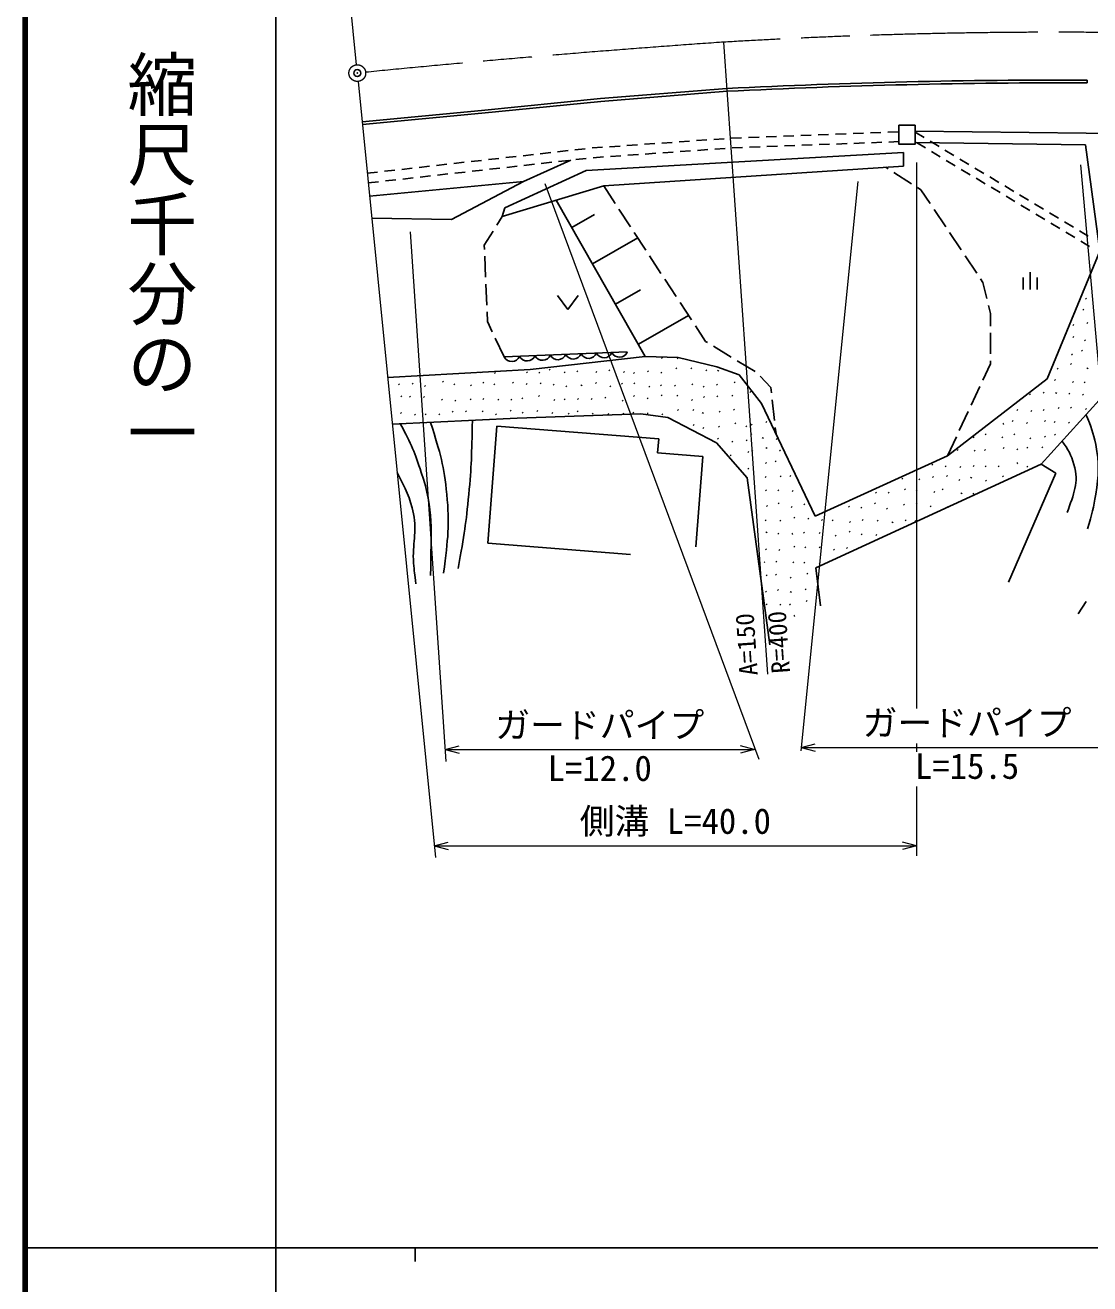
# Model space of a CAD drawing. Units: millimetres, scale not verified. Extents: x 40000 to 680000, y 20000 to 380000.
# Drawn here: x 40000 to 116423, y 202409 to 292752 of the extents above; entities that cross this region are included whole.
import ezdxf
from ezdxf.enums import TextEntityAlignment as Align

# ---------------------------------------------------------------- set-up
doc = ezdxf.new("R2010")
doc.units = ezdxf.units.MM
doc.header["$LTSCALE"] = 1000
doc.header["$PDMODE"] = 32
doc.header["$PDSIZE"] = 500
doc.linetypes.add('CHAIN', pattern=[18.5, 12, -1.5, 3.5, -1.5])
for name, color, linetype, lineweight in [('M-BGD', 7, 'Continuous', 25), ('M-BMK', 2, 'CHAIN', 13), ('M-STR-HTXT', 7, 'Continuous', 13), ('M-TTL', 2, 'Continuous', 140), ('M-TTL-BAND', 7, 'Continuous', 25)]:
    doc.layers.add(name, color=color, linetype=linetype, lineweight=lineweight)
doc.layers.add('M-OTRS', color=6, linetype='Continuous')
doc.styles.add('@ＭＳ ゴシック', font='')
doc.styles.add('ＭＳ ゴシック', font='')
doc.styles.get('@ＭＳ ゴシック').set_extended_font_data('@MS Gothic')
doc.styles.get('ＭＳ ゴシック').set_extended_font_data('MS Gothic')

msp = doc.modelspace()

# ---------------------------------------------------------------- linework, layer by layer
at = {"layer": 'M-BGD'}
for p, q in [((90365, 288203), (81299, 287477)), ((116230, 288611), (116230, 288811)), ((81299, 287477), (72752, 286637)), ((72752, 286637), (64189, 285821)), ((89434, 284550), (90182, 284603)), ((90681, 284636), (91430, 284664)), ((91930, 284683), (92679, 284712)), ((93179, 284731), (93928, 284759)), ((94428, 284778), (95177, 284806)), ((95677, 284825), (96426, 284854)), ((96926, 284873), (97676, 284901)), ((98175, 284920), (98925, 284949)), ((99424, 284968), (100174, 284996)), ((100673, 285015), (101423, 285044)), ((101922, 285063), (102672, 285091)), ((103883, 285138), (116161, 285004)), ((103883, 285071), (104526, 284685)), ((116161, 285004), (131470, 284647)), ((78220, 283661), (78966, 283745)), ((79463, 283801), (80208, 283885)), ((80705, 283938), (81453, 283990)), ((81952, 284025), (82700, 284078)), ((83199, 284113), (83947, 284165)), ((84446, 284200), (85194, 284253)), ((85693, 284288), (86441, 284340)), ((86940, 284375), (87688, 284428)), ((87009, 283678), (87757, 283731)), ((88187, 284463), (88935, 284515)), ((88256, 283766), (89004, 283818)), ((89503, 283853), (90251, 283906)), ((90750, 283938), (91499, 283966)), ((91999, 283985), (92749, 284014)), ((93248, 284033), (93998, 284061)), ((94497, 284080), (95247, 284109)), ((95746, 284128), (96496, 284156)), ((96995, 284175), (97745, 284204)), ((98245, 284222), (98994, 284251)), ((99494, 284270), (100243, 284298)), ((100743, 284317), (101492, 284346)), ((101992, 284365), (102722, 284393)), ((116116, 284156), (103883, 284334)), ((103977, 284333), (104620, 283947)), ((104954, 284427), (105597, 284041)), ((105048, 283690), (105691, 283304)), ((106026, 283784), (106669, 283398)), ((117143, 276524), (116116, 284156)), ((70767, 282823), (71513, 282907)), ((72010, 282963), (72755, 283046)), ((73252, 283102), (73997, 283186)), ((74494, 283242), (75239, 283326)), ((75736, 283382), (76481, 283466)), ((75768, 281522), (79162, 283063)), ((76978, 283521), (77724, 283605)), ((77048, 282825), (77793, 282909)), ((78290, 282965), (79035, 283048)), ((79532, 283104), (80277, 283188)), ((103039, 283620), (80276, 282326)), ((80774, 283241), (81522, 283293)), ((82021, 283328), (82769, 283381)), ((83268, 283416), (84016, 283468)), ((84515, 283503), (85263, 283556)), ((85762, 283591), (86510, 283643)), ((103039, 282638), (103039, 283620)), ((106120, 283046), (106763, 282660)), ((107098, 283141), (107741, 282755)), ((116260, 283082), (116273, 283095)), ((64557, 282124), (65302, 282208)), ((65799, 282264), (66544, 282348)), ((67041, 282404), (67786, 282488)), ((68283, 282543), (69028, 282627)), ((68352, 281847), (69098, 281931)), ((69525, 282683), (70271, 282767)), ((69595, 281987), (70340, 282070)), ((70837, 282126), (71582, 282210)), ((72079, 282266), (72824, 282350)), ((73321, 282406), (74066, 282490)), ((80276, 282326), (74429, 279648)), ((74563, 282545), (75309, 282629)), ((75805, 282685), (76551, 282769)), ((81526, 281210), (103039, 282638)), ((101938, 282449), (101774, 282554)), ((103621, 281370), (102358, 282179)), ((107192, 282403), (107835, 282017)), ((108170, 282498), (108813, 282112)), ((64626, 281428), (65371, 281511)), ((64721, 280471), (75768, 281522)), ((65868, 281567), (66613, 281651)), ((67110, 281707), (67856, 281791)), ((70591, 278800), (75768, 281522)), ((74251, 279023), (81526, 281210)), ((81526, 281210), (82349, 279956)), ((104288, 280942), (104042, 281100)), ((108264, 281760), (108907, 281374)), ((109241, 281854), (109885, 281468)), ((109335, 281117), (109979, 280731)), ((110313, 281211), (110956, 280825)), ((84516, 268981), (78107, 280182)), ((104961, 279940), (104288, 280942)), ((110407, 280473), (111050, 280087)), ((111385, 280568), (112028, 280182)), ((74429, 279648), (74251, 279023)), ((82623, 279538), (83446, 278284)), ((106076, 278279), (105240, 279524)), ((111479, 279830), (112122, 279444)), ((112457, 279925), (113100, 279539)), ((112551, 279187), (113194, 278801)), ((113529, 279281), (114172, 278895)), ((64877, 278903), (70591, 278800)), ((73858, 278400), (74251, 279023)), ((79229, 278221), (80856, 279152)), ((113623, 278544), (114266, 278158)), ((114600, 278638), (115243, 278252)), ((72956, 276970), (73591, 277977)), ((80719, 275618), (83973, 277480)), ((83720, 277865), (84543, 276611)), ((107190, 276618), (106354, 277864)), ((114694, 277900), (115337, 277514)), ((115672, 277995), (116315, 277609)), ((72969, 276661), (72956, 276970)), ((113349, 267374), (117143, 276524)), ((115766, 277257), (116409, 276871)), ((73050, 274663), (72989, 276161)), ((84817, 276193), (85640, 274939)), ((108305, 274958), (107469, 276203)), ((112923, 261243), (126208, 275933)), ((111632, 273771), (111632, 274646)), ((112132, 273771), (112132, 275021)), ((112632, 273771), (112632, 274646)), ((73131, 272664), (73070, 274163)), ((82369, 272733), (84172, 273765)), ((85914, 274521), (86737, 273267)), ((108752, 274292), (108584, 274542)), ((109031, 273127), (108752, 274292)), ((78203, 273353), (78953, 272353)), ((78953, 272353), (79703, 273353)), ((87011, 272849), (87834, 271594)), ((116117, 273093), (116188, 273164)), ((73180, 271480), (73152, 272165)), ((109287, 272060), (109148, 272640)), ((109287, 271157), (109287, 272060)), ((115932, 272304), (116003, 272374)), ((73528, 270744), (73180, 271480)), ((84020, 269849), (87625, 271912)), ((88108, 271176), (88846, 270052)), ((115202, 271188), (115273, 271259)), ((116205, 271334), (116275, 271404)), ((74385, 268936), (73742, 270292)), ((109287, 269157), (109287, 270657)), ((115199, 270329), (115270, 270400)), ((116032, 270102), (116102, 270173)), ((74385, 268936), (83222, 269293)), ((88846, 270052), (88978, 269971)), ((89405, 269711), (90686, 268930)), ((115837, 269351), (115908, 269422)), ((76259, 268043), (84516, 268981)), ((84516, 268981), (86882, 268891)), ((85688, 268824), (85759, 268895)), ((86794, 268795), (86864, 268865)), ((86882, 268891), (89649, 268222)), ((91113, 268670), (92393, 267889)), ((108743, 267278), (109287, 268445)), ((109287, 268445), (109287, 268657)), ((115047, 268388), (115118, 268458)), ((115107, 269078), (115178, 269149)), ((66017, 267452), (76259, 268043)), ((72650, 267805), (72682, 267837)), ((73690, 267749), (73761, 267820)), ((74698, 267938), (74714, 267954)), ((75982, 267792), (76053, 267862)), ((76862, 267777), (76933, 267848)), ((77611, 267995), (77682, 268066)), ((78696, 267793), (78767, 267864)), ((79595, 267874), (79666, 267944)), ((80969, 267826), (81040, 267897)), ((81890, 267931), (81961, 268002)), ((82941, 267828), (83012, 267899)), ((83675, 267755), (83746, 267826)), ((84671, 267880), (84741, 267951)), ((85621, 267764), (85692, 267835)), ((86701, 268090), (86772, 268161)), ((87775, 268095), (87846, 268166)), ((88859, 267942), (88930, 268013)), ((89649, 268222), (91256, 267642)), ((89709, 267922), (89780, 267992)), ((91256, 267642), (92862, 265589)), ((92761, 267554), (93532, 266749)), ((114082, 268069), (114152, 268140)), ((116221, 268095), (116291, 268166)), ((66810, 266933), (66881, 267004)), ((67786, 266995), (67857, 267066)), ((68663, 266828), (68733, 266898)), ((69960, 267126), (70030, 267197)), ((70782, 266942), (70853, 267012)), ((71961, 266873), (72032, 266944)), ((72861, 267065), (72932, 267135)), ((73650, 266932), (73721, 267002)), ((74985, 267057), (75055, 267128)), ((75971, 266970), (76041, 267041)), ((76963, 267015), (77033, 267086)), ((77911, 266905), (77982, 266976)), ((78799, 266801), (78870, 266872)), ((79899, 266861), (79970, 266931)), ((80950, 267026), (81020, 267097)), ((81977, 266798), (82048, 266869)), ((82796, 266979), (82867, 267049)), ((83686, 267009), (83756, 267080)), ((84777, 266776), (84848, 266846)), ((85602, 266855), (85673, 266926)), ((86616, 266837), (86687, 266908)), ((87865, 266940), (87936, 267010)), ((88677, 266759), (88748, 266830)), ((89626, 266909), (89697, 266980)), ((90896, 267080), (90967, 267151)), ((93532, 266749), (93574, 266366)), ((106208, 261840), (113349, 267374)), ((107898, 265465), (108532, 266824)), ((113889, 267241), (113960, 267312)), ((115170, 267115), (115240, 267186)), ((116007, 267070), (116078, 267141)), ((66962, 266065), (67033, 266136)), ((67596, 266055), (67667, 266126)), ((68604, 266021), (68675, 266092)), ((69882, 265846), (69953, 265917)), ((70853, 265774), (70923, 265845)), ((71941, 265862), (72011, 265932)), ((72861, 265894), (72932, 265964)), ((73939, 265826), (74010, 265897)), ((74865, 265832), (74936, 265903)), ((75657, 265932), (75728, 266002)), ((76841, 266094), (76912, 266165)), ((77946, 265804), (78016, 265875)), ((78684, 265864), (78755, 265935)), ((79650, 265894), (79720, 265965)), ((80626, 265884), (80697, 265954)), ((81621, 265986), (81692, 266057)), ((82854, 265766), (82925, 265836)), ((83663, 266110), (83734, 266180)), ((84646, 265926), (84716, 265997)), ((85647, 266145), (85718, 266215)), ((86771, 266130), (86842, 266201)), ((87835, 265803), (87906, 265874)), ((88696, 266037), (88767, 266107)), ((89646, 266080), (89717, 266151)), ((90724, 266121), (90794, 266192)), ((91904, 265854), (91920, 265869)), ((92020, 266378), (92091, 266448)), ((93628, 265869), (93792, 264378)), ((112091, 266224), (112162, 266295)), ((113072, 266339), (113142, 266410)), ((113971, 266308), (114042, 266379)), ((114909, 266272), (114980, 266342)), ((115898, 266186), (115969, 266257)), ((66953, 264883), (67024, 264953)), ((67940, 264751), (68010, 264822)), ((68713, 264780), (68784, 264850)), ((69703, 264790), (69774, 264861)), ((70647, 264968), (70717, 265038)), ((71617, 265010), (71688, 265080)), ((72815, 264998), (72886, 265069)), ((73765, 264775), (73835, 264846)), ((74806, 265041), (74876, 265111)), ((75307, 264546), (84189, 264849)), ((75673, 264898), (75744, 264969)), ((76736, 265033), (76807, 265103)), ((77813, 264885), (77884, 264956)), ((78986, 264825), (79057, 264896)), ((79627, 265010), (79698, 265081)), ((80701, 264827), (80772, 264897)), ((81816, 264798), (81887, 264868)), ((82902, 264823), (82972, 264894)), ((83630, 264902), (83701, 264973)), ((84189, 264849), (86125, 264584)), ((84638, 264863), (84709, 264934)), ((85696, 264774), (85767, 264845)), ((86827, 265101), (86898, 265172)), ((87925, 265096), (87996, 265167)), ((88608, 264877), (88679, 264947)), ((89824, 264982), (89895, 265052)), ((90855, 265127), (90925, 265198)), ((91964, 265229), (91985, 265250)), ((91970, 264922), (91985, 264936)), ((92862, 265589), (96701, 257510)), ((107053, 263652), (107686, 265012)), ((111190, 265090), (111260, 265160)), ((112191, 265029), (112262, 265099)), ((113081, 265096), (113152, 265167)), ((114147, 265228), (114217, 265299)), ((115032, 265271), (115103, 265342)), ((116120, 265176), (116190, 265246)), ((66350, 264102), (75307, 264546)), ((73865, 263976), (73206, 255572)), ((73865, 263976), (85480, 263065)), ((86125, 264584), (89617, 262762)), ((87954, 264010), (88025, 264081)), ((88650, 263798), (88721, 263869)), ((89771, 263905), (89842, 263976)), ((90931, 264145), (91002, 264216)), ((91729, 263915), (91799, 263986)), ((92107, 264048), (92178, 264119)), ((93159, 264239), (93229, 264309)), ((93847, 263881), (93898, 263408)), ((110170, 264101), (110240, 264172)), ((110844, 264294), (110914, 264365)), ((111868, 264163), (111939, 264234)), ((113174, 264298), (113245, 264369)), ((113871, 264242), (113942, 264313)), ((114886, 264182), (114957, 264253)), ((85480, 263065), (85401, 262059)), ((89694, 263034), (89765, 263105)), ((91749, 262928), (91820, 262999)), ((92094, 263356), (92155, 263417)), ((92916, 263078), (92986, 263149)), ((93908, 263018), (93979, 263089)), ((106208, 261840), (106841, 263199)), ((108051, 263121), (108121, 263192)), ((108903, 263347), (108974, 263418)), ((110112, 263135), (110183, 263206)), ((110960, 263358), (111031, 263429)), ((112111, 263072), (112182, 263143)), ((113180, 263170), (113251, 263241)), ((113891, 263329), (113961, 263400)), ((85401, 262059), (88644, 261804)), ((89617, 262762), (91819, 260257)), ((90736, 262814), (90806, 262884)), ((91883, 262070), (91954, 262141)), ((92176, 262180), (92224, 262227)), ((93179, 262377), (93249, 262448)), ((94145, 262187), (94216, 262257)), ((106900, 262220), (106971, 262290)), ((108111, 262186), (108181, 262257)), ((108871, 262224), (108942, 262295)), ((110204, 262369), (110275, 262440)), ((111179, 262278), (111250, 262349)), ((111910, 262395), (111981, 262466)), ((112973, 262403), (113043, 262474)), ((88644, 261804), (88135, 255308)), ((90613, 261847), (90683, 261917)), ((93132, 261294), (93203, 261365)), ((93828, 261404), (93899, 261474)), ((96701, 257510), (106208, 261840)), ((96753, 253804), (112923, 261243)), ((105086, 261162), (105157, 261233)), ((106034, 261055), (106104, 261126)), ((108053, 261081), (108124, 261152)), ((108913, 261042), (108983, 261113)), ((109835, 261049), (109906, 261120)), ((111195, 261278), (111266, 261348)), ((111908, 261022), (111978, 261093)), ((112923, 261243), (113974, 260590)), ((91819, 260257), (93445, 248276)), ((91870, 260888), (91941, 260959)), ((93130, 260279), (93200, 260350)), ((94205, 260339), (94276, 260410)), ((94884, 260351), (94955, 260422)), ((102930, 260157), (103001, 260228)), ((104155, 260120), (104225, 260191)), ((105133, 260275), (105204, 260346)), ((106129, 260355), (106200, 260425)), ((107099, 261012), (107169, 261082)), ((107870, 260246), (107940, 260317)), ((110158, 260331), (110228, 260402)), ((113974, 260590), (110582, 252779)), ((93145, 259325), (93216, 259396)), ((94037, 259323), (94108, 259393)), ((95064, 259273), (95135, 259343)), ((103116, 259390), (103187, 259461)), ((103966, 259297), (104037, 259367)), ((105830, 259407), (105901, 259477)), ((107016, 260066), (107087, 260137)), ((108925, 260026), (108996, 260096)), ((94048, 258394), (94119, 258464)), ((95889, 258326), (95960, 258397)), ((100977, 258397), (101047, 258468)), ((101050, 259167), (101121, 259237)), ((101943, 259172), (102014, 259243)), ((103969, 258398), (104040, 258468)), ((105215, 259205), (105286, 259275)), ((107176, 259123), (107246, 259194)), ((108026, 259094), (108097, 259164)), ((93222, 258214), (93293, 258285)), ((94977, 258131), (95047, 258202)), ((99092, 258149), (99162, 258220)), ((99996, 258076), (100067, 258147)), ((101833, 258017), (101904, 258088)), ((103038, 258288), (103109, 258359)), ((104963, 258171), (105034, 258242)), ((106198, 258149), (106241, 258193)), ((93122, 257172), (93193, 257243)), ((94176, 257153), (94246, 257223)), ((95179, 257369), (95250, 257440)), ((96174, 257291), (96244, 257362)), ((97162, 257204), (97233, 257275)), ((97920, 257171), (97991, 257242)), ((99164, 257054), (99235, 257124)), ((100090, 257199), (100161, 257270)), ((101152, 257156), (101223, 257227)), ((102223, 257037), (102293, 257108)), ((103163, 257167), (103233, 257238)), ((103867, 257122), (103938, 257193)), ((93179, 256314), (93249, 256385)), ((94021, 256210), (94091, 256280)), ((95036, 256207), (95106, 256277)), ((95876, 256288), (95947, 256358)), ((96986, 256272), (97057, 256342)), ((98153, 256069), (98224, 256139)), ((99149, 256351), (99220, 256421)), ((99999, 256180), (100070, 256251)), ((101056, 256121), (101127, 256191)), ((73206, 255572), (83463, 254767)), ((93142, 255098), (93213, 255168)), ((94097, 255035), (94168, 255105)), ((95167, 255294), (95238, 255364)), ((95962, 255228), (96033, 255299)), ((96987, 255245), (97058, 255315)), ((98015, 255059), (98086, 255130)), ((98966, 255195), (99036, 255266)), ((93035, 254172), (93105, 254243)), ((93883, 254208), (93954, 254279)), ((95101, 254158), (95172, 254229)), ((95900, 254125), (95970, 254196)), ((97001, 254122), (97072, 254192)), ((93196, 253228), (93267, 253298)), ((93868, 253271), (93939, 253342)), ((94923, 253057), (94994, 253128)), ((96106, 253337), (96177, 253408)), ((97095, 251071), (96753, 253804)), ((93138, 252046), (93208, 252117)), ((94006, 252174), (94077, 252244)), ((94925, 252027), (94996, 252098)), ((96000, 252222), (96071, 252292)), ((93189, 251150), (93259, 251221)), ((94165, 251127), (94236, 251198)), ((94856, 251134), (94927, 251204)), ((96051, 251382), (96122, 251453)), ((116162, 251385), (115580, 250503)), ((95173, 250320), (95243, 250391))]:
    msp.add_line(p, q, dxfattribs=at)
msp.add_lwpolyline([(64208, 285622), (72771, 286438), (81317, 287278), (90381, 288004)], dxfattribs=at)
msp.add_lwpolyline([(102722, 285570), (103883, 285570), (103883, 284200), (102722, 284200)], close=True, dxfattribs=at)
for centre, radius, start, end in [((114670, -194966), 483780, 89.81517, 92.87968), ((114670, -194966), 483580, 89.81517, 92.87968), ((81554, 269488), 612, 207.63249, 336.99496), ((82659, 269532), 612, 207.63249, 336.99496), ((74926, 269220), 612, 207.63249, 336.99496), ((76031, 269264), 612, 207.63249, 336.99496), ((77136, 269309), 612, 207.63249, 336.99496), ((78240, 269354), 612, 207.63249, 336.99496), ((79345, 269398), 612, 207.63249, 336.99496), ((80450, 269443), 612, 207.63249, 336.99496)]:
    msp.add_arc(centre, radius, start, end, dxfattribs=at)
for points, knots in [([(116146, 264808), (116550, 263884), (116662, 263517), (116845, 262651), (117133, 261288), (117052, 260462), (116845, 259084), (116697, 258096), (116601, 257703), (116244, 256599)], [0, 0, 0, 0, 1, 1, 1, 2, 2, 2, 3, 3, 3, 3]), ([(66927, 264130), (67747, 262663), (67968, 262060), (68433, 260655), (69346, 257898), (69136, 256550), (69100, 253250)], [0, 0, 0, 0, 1, 1, 1, 2, 2, 2, 2]), ([(69104, 264238), (69818, 261962), (70062, 261132), (70264, 259075), (70480, 256873), (70349, 255950), (70033, 253415)], [0, 0, 0, 0, 1, 1, 1, 2, 2, 2, 2]), ([(72100, 264387), (72053, 261869), (72039, 261143), (71844, 259075), (71646, 256981), (71520, 256257), (71087, 253744)], [0, 0, 0, 0, 1, 1, 1, 2, 2, 2, 2]), ([(114425, 262905), (114900, 262282), (115071, 261920), (115282, 261208), (115668, 259905), (115255, 259121), (114801, 257761)], [0, 0, 0, 0, 1, 1, 1, 2, 2, 2, 2]), ([(66695, 260640), (67354, 259416), (67608, 258901), (67865, 257687), (68153, 256332), (67770, 255521), (67885, 254141), (67934, 253557), (67948, 253351), (68047, 252650)], [0, 0, 0, 0, 1, 1, 1, 2, 2, 2, 3, 3, 3, 3])]:
    msp.add_open_spline(points, degree=3, knots=knots, dxfattribs=at)
at = {"layer": 'M-BMK'}
msp.add_circle((63841, 289311), 600, dxfattribs=at)
for centre, radius, start, end in [((113987, -107757), 400000, 82.23627, 93.46184), ((151803, -594589), 888266, 94.00046, 95.64437)]:
    msp.add_arc(centre, radius, start, end, dxfattribs=at)
at = {"layer": 'M-OTRS'}
msp.add_point((63841, 289311), dxfattribs=at)
at = {"layer": 'M-STR-HTXT'}
for p, q in [((63782, 289908), (59613, 331806)), ((90134, 291534), (93291, 246157)), ((63901, 288714), (69444, 233015)), ((103982, 282888), (103982, 243704)), ((115744, 282737), (119514, 240364)), ((77291, 281380), (92672, 240062)), ((99760, 281531), (95688, 240665)), ((67640, 277912), (70204, 239911)), ((70147, 240751), (71147, 241014)), ((70147, 240751), (92340, 240751)), ((70147, 240751), (71147, 240488)), ((92340, 240751), (91340, 241014)), ((92340, 240751), (91340, 240488)), ((95712, 240904), (96712, 241167)), ((95712, 240904), (119509, 240904)), ((95712, 240904), (96712, 240641)), ((103982, 241204), (103982, 240604)), ((103982, 238104), (103982, 233126)), ((69360, 233856), (70360, 234119)), ((103982, 233856), (102982, 234119)), ((69360, 233856), (103982, 233856)), ((69360, 233856), (70360, 233592)), ((103982, 233856), (102982, 233592))]:
    msp.add_line(p, q, dxfattribs=at)
at = {"layer": 'M-TTL'}
msp.add_line((40000, 380000), (40000, 20000), dxfattribs=at)
at = {"layer": 'M-TTL-BAND'}
for p, q in [((58000, 370000), (58000, 20000)), ((40000, 205000), (579000, 205000)), ((68000, 205000), (68000, 204000))]:
    msp.add_line(p, q, dxfattribs=at)

# ---------------------------------------------------------------- texts
at = {"layer": 'M-STR-HTXT', "style": 'ＭＳ ゴシック'}
msp.add_text('A=150', height=1320, rotation=93.981, dxfattribs=at).set_placement((92992, 246137), align=Align.BOTTOM_LEFT)
msp.add_text('R=400', height=1320, rotation=93.981, dxfattribs=at).set_placement((93591, 246178), align=Align.TOP_LEFT)
for s, p in [('ガードパイプ', (81243, 241051)), ('ガードパイプ', (107610, 241204)), ('L=12.0', (81243, 237951)), ('L=15.5', (107610, 238104)), ('側溝 L=40.0', (86671, 234156))]:
    msp.add_text(s, height=1833, dxfattribs=at).set_placement(p, align=Align.BOTTOM_CENTER)
at = {"layer": 'M-TTL-BAND', "style": '@ＭＳ ゴシック'}
msp.add_text('縮尺千分の一', height=3666, rotation=270, dxfattribs=at).set_placement((49777, 261030), align=Align.MIDDLE_RIGHT)

doc.saveas('drawing.dxf')
